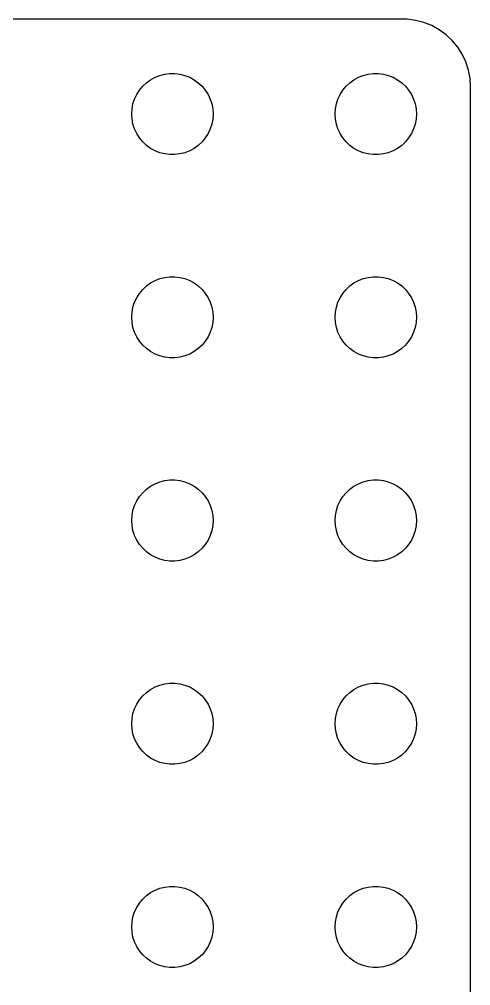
# Model space of a CAD drawing. Header units: metres. Extents: x -33.5 to 33.5, y -33.5 to 33.5.
# Drawn here: x 16.86 to 33.5, y -2.17 to 33.5 of the extents above; entities that cross this region are included whole.
import ezdxf

# ---------------------------------------------------------------- set-up
doc = ezdxf.new("R2010")
doc.units = ezdxf.units.M

msp = doc.modelspace()

# ---------------------------------------------------------------- linework, layer by layer
for p, q in [((31.157, 33.4951), (-31.157, 33.4951)), ((31.4684, 33.4557), (31.157, 33.4951)), ((31.7725, 33.3776), (31.4684, 33.4557)), ((32.0644, 33.2621), (31.7725, 33.3776)), ((32.3396, 33.1108), (32.0644, 33.2621)), ((32.5936, 32.9263), (32.3396, 33.1108)), ((32.8224, 32.7114), (32.5936, 32.9263)), ((33.0225, 32.4695), (32.8224, 32.7114)), ((33.1908, 32.2044), (33.0225, 32.4695)), ((33.3244, 31.9203), (33.1908, 32.2044)), ((33.4214, 31.6217), (33.3244, 31.9203)), ((21.8613, 31.3572), (22.0365, 31.4266)), ((22.0365, 31.4266), (22.2189, 31.4734)), ((22.2189, 31.4734), (22.4058, 31.497)), ((22.4058, 31.497), (22.5942, 31.497)), ((22.5942, 31.497), (22.7811, 31.4734)), ((22.7811, 31.4734), (22.9635, 31.4266)), ((22.9635, 31.4266), (23.1387, 31.3572)), ((29.3613, 31.3572), (29.5365, 31.4266)), ((29.5365, 31.4266), (29.7189, 31.4734)), ((29.7189, 31.4734), (29.9058, 31.497)), ((29.9058, 31.497), (30.0942, 31.497)), ((30.0942, 31.497), (30.2811, 31.4734)), ((30.2811, 31.4734), (30.4635, 31.4266)), ((30.4635, 31.4266), (30.6387, 31.3572)), ((33.4803, 31.3133), (33.4214, 31.6217)), ((21.2865, 30.8817), (21.4065, 31.0268)), ((21.4065, 31.0268), (21.5439, 31.1558)), ((21.5439, 31.1558), (21.6963, 31.2665)), ((21.6963, 31.2665), (21.8613, 31.3572)), ((23.1387, 31.3572), (23.3037, 31.2665)), ((23.3037, 31.2665), (23.4561, 31.1558)), ((23.4561, 31.1558), (23.5934, 31.0268)), ((23.5934, 31.0268), (23.7135, 30.8817)), ((28.7865, 30.8817), (28.9065, 31.0268)), ((28.9065, 31.0268), (29.0439, 31.1558)), ((29.0439, 31.1558), (29.1963, 31.2665)), ((29.1963, 31.2665), (29.3613, 31.3572)), ((30.6387, 31.3572), (30.8037, 31.2665)), ((30.8037, 31.2665), (30.9561, 31.1558)), ((30.9561, 31.1558), (31.0934, 31.0268)), ((31.0934, 31.0268), (31.2135, 30.8817)), ((33.5, 31), (33.4803, 31.3133)), ((21.1053, 30.5522), (21.1855, 30.7226)), ((21.1855, 30.7226), (21.2865, 30.8817)), ((23.7135, 30.8817), (23.8145, 30.7226)), ((23.8145, 30.7226), (23.8947, 30.5522)), ((28.6053, 30.5522), (28.6855, 30.7226)), ((28.6855, 30.7226), (28.7865, 30.8817)), ((31.2135, 30.8817), (31.3145, 30.7226)), ((31.3145, 30.7226), (31.3947, 30.5522)), ((33.5, -31), (33.5, 31)), ((21.0118, 30.188), (21.0471, 30.373)), ((21.0471, 30.373), (21.1053, 30.5522)), ((23.8947, 30.5522), (23.9529, 30.373)), ((23.9529, 30.373), (23.9882, 30.188)), ((28.5118, 30.188), (28.5471, 30.373)), ((28.5471, 30.373), (28.6053, 30.5522)), ((31.3947, 30.5522), (31.4529, 30.373)), ((31.4529, 30.373), (31.4882, 30.188)), ((21, 30), (21.0118, 30.188)), ((21.0118, 29.812), (21, 30)), ((23.9882, 30.188), (24, 30)), ((24, 30), (23.9882, 29.812)), ((28.5, 30), (28.5118, 30.188)), ((28.5118, 29.812), (28.5, 30)), ((31.4882, 30.188), (31.5, 30)), ((31.5, 30), (31.4882, 29.812)), ((21.0471, 29.627), (21.0118, 29.812)), ((21.1053, 29.4478), (21.0471, 29.627)), ((23.9529, 29.627), (23.8947, 29.4478)), ((23.9882, 29.812), (23.9529, 29.627)), ((28.5471, 29.627), (28.5118, 29.812)), ((28.6053, 29.4478), (28.5471, 29.627)), ((31.4529, 29.627), (31.3947, 29.4478)), ((31.4882, 29.812), (31.4529, 29.627)), ((21.1855, 29.2774), (21.1053, 29.4478)), ((21.2865, 29.1183), (21.1855, 29.2774)), ((23.8145, 29.2774), (23.7135, 29.1183)), ((23.8947, 29.4478), (23.8145, 29.2774)), ((28.6855, 29.2774), (28.6053, 29.4478)), ((28.7865, 29.1183), (28.6855, 29.2774)), ((31.3145, 29.2774), (31.2135, 29.1183)), ((31.3947, 29.4478), (31.3145, 29.2774)), ((21.4065, 28.9732), (21.2865, 29.1183)), ((21.5439, 28.8442), (21.4065, 28.9732)), ((23.5934, 28.9732), (23.4561, 28.8442)), ((23.7135, 29.1183), (23.5934, 28.9732)), ((28.9065, 28.9732), (28.7865, 29.1183)), ((29.0439, 28.8442), (28.9065, 28.9732)), ((31.0934, 28.9732), (30.9561, 28.8442)), ((31.2135, 29.1183), (31.0934, 28.9732)), ((21.6963, 28.7335), (21.5439, 28.8442)), ((21.8613, 28.6427), (21.6963, 28.7335)), ((22.0365, 28.5734), (21.8613, 28.6427)), ((22.2189, 28.5266), (22.0365, 28.5734)), ((22.9635, 28.5734), (22.7811, 28.5266)), ((23.1387, 28.6427), (22.9635, 28.5734)), ((23.3037, 28.7335), (23.1387, 28.6427)), ((23.4561, 28.8442), (23.3037, 28.7335)), ((29.1963, 28.7335), (29.0439, 28.8442)), ((29.3613, 28.6427), (29.1963, 28.7335)), ((29.5365, 28.5734), (29.3613, 28.6427)), ((29.7189, 28.5266), (29.5365, 28.5734)), ((30.4635, 28.5734), (30.2811, 28.5266)), ((30.6387, 28.6427), (30.4635, 28.5734)), ((30.8037, 28.7335), (30.6387, 28.6427)), ((30.9561, 28.8442), (30.8037, 28.7335)), ((22.4058, 28.503), (22.2189, 28.5266)), ((22.5942, 28.503), (22.4058, 28.503)), ((22.7811, 28.5266), (22.5942, 28.503)), ((29.9058, 28.503), (29.7189, 28.5266)), ((30.0942, 28.503), (29.9058, 28.503)), ((30.2811, 28.5266), (30.0942, 28.503)), ((21.8613, 23.8572), (22.0365, 23.9266)), ((22.0365, 23.9266), (22.2189, 23.9734)), ((22.2189, 23.9734), (22.4058, 23.997)), ((22.4058, 23.997), (22.5942, 23.997)), ((22.5942, 23.997), (22.7811, 23.9734)), ((22.7811, 23.9734), (22.9635, 23.9266)), ((22.9635, 23.9266), (23.1387, 23.8572)), ((29.3613, 23.8572), (29.5365, 23.9266)), ((29.5365, 23.9266), (29.7189, 23.9734)), ((29.7189, 23.9734), (29.9058, 23.997)), ((29.9058, 23.997), (30.0942, 23.997)), ((30.0942, 23.997), (30.2811, 23.9734)), ((30.2811, 23.9734), (30.4635, 23.9266)), ((30.4635, 23.9266), (30.6387, 23.8572)), ((21.4065, 23.5268), (21.5439, 23.6558)), ((21.5439, 23.6558), (21.6963, 23.7665)), ((21.6963, 23.7665), (21.8613, 23.8572)), ((23.1387, 23.8572), (23.3037, 23.7665)), ((23.3037, 23.7665), (23.4561, 23.6558)), ((23.4561, 23.6558), (23.5934, 23.5268)), ((28.9065, 23.5268), (29.0439, 23.6558)), ((29.0439, 23.6558), (29.1963, 23.7665)), ((29.1963, 23.7665), (29.3613, 23.8572)), ((30.6387, 23.8572), (30.8037, 23.7665)), ((30.8037, 23.7665), (30.9561, 23.6558)), ((30.9561, 23.6558), (31.0934, 23.5268)), ((21.1053, 23.0522), (21.1855, 23.2226)), ((21.1855, 23.2226), (21.2865, 23.3817)), ((21.2865, 23.3817), (21.4065, 23.5268)), ((23.5934, 23.5268), (23.7135, 23.3817)), ((23.7135, 23.3817), (23.8145, 23.2226)), ((23.8145, 23.2226), (23.8947, 23.0522)), ((28.6053, 23.0522), (28.6855, 23.2226)), ((28.6855, 23.2226), (28.7865, 23.3817)), ((28.7865, 23.3817), (28.9065, 23.5268)), ((31.0934, 23.5268), (31.2135, 23.3817)), ((31.2135, 23.3817), (31.3145, 23.2226)), ((31.3145, 23.2226), (31.3947, 23.0522)), ((21.0118, 22.688), (21.0471, 22.873)), ((21.0471, 22.873), (21.1053, 23.0522)), ((23.8947, 23.0522), (23.9529, 22.873)), ((23.9529, 22.873), (23.9882, 22.688)), ((28.5118, 22.688), (28.5471, 22.873)), ((28.5471, 22.873), (28.6053, 23.0522)), ((31.3947, 23.0522), (31.4529, 22.873)), ((31.4529, 22.873), (31.4882, 22.688)), ((21, 22.5), (21.0118, 22.688)), ((21.0118, 22.312), (21, 22.5)), ((23.9882, 22.688), (24, 22.5)), ((24, 22.5), (23.9882, 22.312)), ((28.5, 22.5), (28.5118, 22.688)), ((28.5118, 22.312), (28.5, 22.5)), ((31.4882, 22.688), (31.5, 22.5)), ((31.5, 22.5), (31.4882, 22.312)), ((21.0471, 22.127), (21.0118, 22.312)), ((21.1053, 21.9478), (21.0471, 22.127)), ((23.9529, 22.127), (23.8947, 21.9478)), ((23.9882, 22.312), (23.9529, 22.127)), ((28.5471, 22.127), (28.5118, 22.312)), ((28.6053, 21.9478), (28.5471, 22.127)), ((31.4529, 22.127), (31.3947, 21.9478)), ((31.4882, 22.312), (31.4529, 22.127)), ((21.1855, 21.7774), (21.1053, 21.9478)), ((21.2865, 21.6183), (21.1855, 21.7774)), ((23.8145, 21.7774), (23.7135, 21.6183)), ((23.8947, 21.9478), (23.8145, 21.7774)), ((28.6855, 21.7774), (28.6053, 21.9478)), ((28.7865, 21.6183), (28.6855, 21.7774)), ((31.3145, 21.7774), (31.2135, 21.6183)), ((31.3947, 21.9478), (31.3145, 21.7774)), ((21.4065, 21.4732), (21.2865, 21.6183)), ((21.5439, 21.3442), (21.4065, 21.4732)), ((23.5934, 21.4732), (23.4561, 21.3442)), ((23.7135, 21.6183), (23.5934, 21.4732)), ((28.9065, 21.4732), (28.7865, 21.6183)), ((29.0439, 21.3442), (28.9065, 21.4732)), ((31.0934, 21.4732), (30.9561, 21.3442)), ((31.2135, 21.6183), (31.0934, 21.4732)), ((21.6963, 21.2335), (21.5439, 21.3442)), ((21.8613, 21.1427), (21.6963, 21.2335)), ((22.0365, 21.0734), (21.8613, 21.1427)), ((22.2189, 21.0266), (22.0365, 21.0734)), ((22.9635, 21.0734), (22.7811, 21.0266)), ((23.1387, 21.1427), (22.9635, 21.0734)), ((23.3037, 21.2335), (23.1387, 21.1427)), ((23.4561, 21.3442), (23.3037, 21.2335)), ((29.1963, 21.2335), (29.0439, 21.3442)), ((29.3613, 21.1427), (29.1963, 21.2335)), ((29.5365, 21.0734), (29.3613, 21.1427)), ((29.7189, 21.0266), (29.5365, 21.0734)), ((30.4635, 21.0734), (30.2811, 21.0266)), ((30.6387, 21.1427), (30.4635, 21.0734)), ((30.8037, 21.2335), (30.6387, 21.1427)), ((30.9561, 21.3442), (30.8037, 21.2335)), ((22.4058, 21.003), (22.2189, 21.0266)), ((22.5942, 21.003), (22.4058, 21.003)), ((22.7811, 21.0266), (22.5942, 21.003)), ((29.9058, 21.003), (29.7189, 21.0266)), ((30.0942, 21.003), (29.9058, 21.003)), ((30.2811, 21.0266), (30.0942, 21.003)), ((21.8613, 16.3572), (22.0365, 16.4266)), ((22.0365, 16.4266), (22.2189, 16.4734)), ((22.2189, 16.4734), (22.4058, 16.497)), ((22.4058, 16.497), (22.5942, 16.497)), ((22.5942, 16.497), (22.7811, 16.4734)), ((22.7811, 16.4734), (22.9635, 16.4266)), ((22.9635, 16.4266), (23.1387, 16.3572)), ((29.3613, 16.3572), (29.5365, 16.4266)), ((29.5365, 16.4266), (29.7189, 16.4734)), ((29.7189, 16.4734), (29.9058, 16.497)), ((29.9058, 16.497), (30.0942, 16.497)), ((30.0942, 16.497), (30.2811, 16.4734)), ((30.2811, 16.4734), (30.4635, 16.4266)), ((30.4635, 16.4266), (30.6387, 16.3572)), ((21.4065, 16.0268), (21.5439, 16.1558)), ((21.5439, 16.1558), (21.6963, 16.2665)), ((21.6963, 16.2665), (21.8613, 16.3572)), ((23.1387, 16.3572), (23.3037, 16.2665)), ((23.3037, 16.2665), (23.4561, 16.1558)), ((23.4561, 16.1558), (23.5934, 16.0268)), ((28.9065, 16.0268), (29.0439, 16.1558)), ((29.0439, 16.1558), (29.1963, 16.2665)), ((29.1963, 16.2665), (29.3613, 16.3572)), ((30.6387, 16.3572), (30.8037, 16.2665)), ((30.8037, 16.2665), (30.9561, 16.1558)), ((30.9561, 16.1558), (31.0934, 16.0268)), ((21.1053, 15.5522), (21.1855, 15.7226)), ((21.1855, 15.7226), (21.2865, 15.8817)), ((21.2865, 15.8817), (21.4065, 16.0268)), ((23.5934, 16.0268), (23.7135, 15.8817)), ((23.7135, 15.8817), (23.8145, 15.7226)), ((23.8145, 15.7226), (23.8947, 15.5522)), ((28.6053, 15.5522), (28.6855, 15.7226)), ((28.6855, 15.7226), (28.7865, 15.8817)), ((28.7865, 15.8817), (28.9065, 16.0268)), ((31.0934, 16.0268), (31.2135, 15.8817)), ((31.2135, 15.8817), (31.3145, 15.7226)), ((31.3145, 15.7226), (31.3947, 15.5522)), ((21.0118, 15.188), (21.0471, 15.373)), ((21.0471, 15.373), (21.1053, 15.5522)), ((23.8947, 15.5522), (23.9529, 15.373)), ((23.9529, 15.373), (23.9882, 15.188)), ((28.5118, 15.188), (28.5471, 15.373)), ((28.5471, 15.373), (28.6053, 15.5522)), ((31.3947, 15.5522), (31.4529, 15.373)), ((31.4529, 15.373), (31.4882, 15.188)), ((21, 15), (21.0118, 15.188)), ((21.0118, 14.812), (21, 15)), ((23.9882, 15.188), (24, 15)), ((24, 15), (23.9882, 14.812)), ((28.5, 15), (28.5118, 15.188)), ((28.5118, 14.812), (28.5, 15)), ((31.4882, 15.188), (31.5, 15)), ((31.5, 15), (31.4882, 14.812)), ((21.0471, 14.627), (21.0118, 14.812)), ((21.1053, 14.4478), (21.0471, 14.627)), ((23.9529, 14.627), (23.8947, 14.4478)), ((23.9882, 14.812), (23.9529, 14.627)), ((28.5471, 14.627), (28.5118, 14.812)), ((28.6053, 14.4478), (28.5471, 14.627)), ((31.4529, 14.627), (31.3947, 14.4478)), ((31.4882, 14.812), (31.4529, 14.627)), ((21.1855, 14.2774), (21.1053, 14.4478)), ((21.2865, 14.1183), (21.1855, 14.2774)), ((23.8145, 14.2774), (23.7135, 14.1183)), ((23.8947, 14.4478), (23.8145, 14.2774)), ((28.6855, 14.2774), (28.6053, 14.4478)), ((28.7865, 14.1183), (28.6855, 14.2774)), ((31.3145, 14.2774), (31.2135, 14.1183)), ((31.3947, 14.4478), (31.3145, 14.2774)), ((21.4065, 13.9732), (21.2865, 14.1183)), ((21.5439, 13.8442), (21.4065, 13.9732)), ((23.5934, 13.9732), (23.4561, 13.8442)), ((23.7135, 14.1183), (23.5934, 13.9732)), ((28.9065, 13.9732), (28.7865, 14.1183)), ((29.0439, 13.8442), (28.9065, 13.9732)), ((31.0934, 13.9732), (30.9561, 13.8442)), ((31.2135, 14.1183), (31.0934, 13.9732)), ((21.6963, 13.7335), (21.5439, 13.8442)), ((21.8613, 13.6427), (21.6963, 13.7335)), ((22.0365, 13.5734), (21.8613, 13.6427)), ((22.2189, 13.5266), (22.0365, 13.5734)), ((22.9635, 13.5734), (22.7811, 13.5266)), ((23.1387, 13.6427), (22.9635, 13.5734)), ((23.3037, 13.7335), (23.1387, 13.6427)), ((23.4561, 13.8442), (23.3037, 13.7335)), ((29.1963, 13.7335), (29.0439, 13.8442)), ((29.3613, 13.6427), (29.1963, 13.7335)), ((29.5365, 13.5734), (29.3613, 13.6427)), ((29.7189, 13.5266), (29.5365, 13.5734)), ((30.4635, 13.5734), (30.2811, 13.5266)), ((30.6387, 13.6427), (30.4635, 13.5734)), ((30.8037, 13.7335), (30.6387, 13.6427)), ((30.9561, 13.8442), (30.8037, 13.7335)), ((22.4058, 13.5029), (22.2189, 13.5266)), ((22.5942, 13.5029), (22.4058, 13.5029)), ((22.7811, 13.5266), (22.5942, 13.5029)), ((29.9058, 13.5029), (29.7189, 13.5266)), ((30.0942, 13.5029), (29.9058, 13.5029)), ((30.2811, 13.5266), (30.0942, 13.5029)), ((21.8613, 8.85724), (22.0365, 8.92657)), ((22.0365, 8.92657), (22.2189, 8.97342)), ((22.2189, 8.97342), (22.4058, 8.99704)), ((22.4058, 8.99704), (22.5942, 8.99704)), ((22.5942, 8.99704), (22.7811, 8.97342)), ((22.7811, 8.97342), (22.9635, 8.92657)), ((22.9635, 8.92657), (23.1387, 8.85724)), ((29.3613, 8.85724), (29.5365, 8.92657)), ((29.5365, 8.92657), (29.7189, 8.97342)), ((29.7189, 8.97342), (29.9058, 8.99704)), ((29.9058, 8.99704), (30.0942, 8.99704)), ((30.0942, 8.99704), (30.2811, 8.97342)), ((30.2811, 8.97342), (30.4635, 8.92657)), ((30.4635, 8.92657), (30.6387, 8.85724)), ((21.4065, 8.52681), (21.5439, 8.65576)), ((21.5439, 8.65576), (21.6963, 8.76648)), ((21.6963, 8.76648), (21.8613, 8.85724)), ((23.1387, 8.85724), (23.3037, 8.76648)), ((23.3037, 8.76648), (23.4561, 8.65576)), ((23.4561, 8.65576), (23.5934, 8.52681)), ((28.9065, 8.52681), (29.0439, 8.65576)), ((29.0439, 8.65576), (29.1963, 8.76648)), ((29.1963, 8.76648), (29.3613, 8.85724)), ((30.6387, 8.85724), (30.8037, 8.76648)), ((30.8037, 8.76648), (30.9561, 8.65576)), ((30.9561, 8.65576), (31.0934, 8.52681)), ((21.1053, 8.05219), (21.1855, 8.22263)), ((21.1855, 8.22263), (21.2865, 8.38167)), ((21.2865, 8.38167), (21.4065, 8.52681)), ((23.5934, 8.52681), (23.7135, 8.38167)), ((23.7135, 8.38167), (23.8145, 8.22263)), ((23.8145, 8.22263), (23.8947, 8.05219)), ((28.6053, 8.05219), (28.6855, 8.22263)), ((28.6855, 8.22263), (28.7865, 8.38167)), ((28.7865, 8.38167), (28.9065, 8.52681)), ((31.0934, 8.52681), (31.2135, 8.38167)), ((31.2135, 8.38167), (31.3145, 8.22263)), ((31.3145, 8.22263), (31.3947, 8.05219)), ((21.0118, 7.68799), (21.0471, 7.87303)), ((21.0471, 7.87303), (21.1053, 8.05219)), ((23.8947, 8.05219), (23.9529, 7.87303)), ((23.9529, 7.87303), (23.9882, 7.68799)), ((28.5118, 7.68799), (28.5471, 7.87303)), ((28.5471, 7.87303), (28.6053, 8.05219)), ((31.3947, 8.05219), (31.4529, 7.87303)), ((31.4529, 7.87303), (31.4882, 7.68799)), ((21, 7.5), (21.0118, 7.68799)), ((21.0118, 7.312), (21, 7.5)), ((23.9882, 7.68799), (24, 7.5)), ((24, 7.5), (23.9882, 7.312)), ((28.5, 7.5), (28.5118, 7.68799)), ((28.5118, 7.312), (28.5, 7.5)), ((31.4882, 7.68799), (31.5, 7.5)), ((31.5, 7.5), (31.4882, 7.312)), ((21.0471, 7.12695), (21.0118, 7.312)), ((23.9882, 7.312), (23.9529, 7.12695)), ((28.5471, 7.12695), (28.5118, 7.312)), ((31.4882, 7.312), (31.4529, 7.12695)), ((21.1053, 6.9478), (21.0471, 7.12695)), ((21.1855, 6.77736), (21.1053, 6.9478)), ((21.2865, 6.61832), (21.1855, 6.77736)), ((23.8145, 6.77736), (23.7135, 6.61832)), ((23.8947, 6.9478), (23.8145, 6.77736)), ((23.9529, 7.12695), (23.8947, 6.9478)), ((28.6053, 6.9478), (28.5471, 7.12695)), ((28.6855, 6.77736), (28.6053, 6.9478)), ((28.7865, 6.61832), (28.6855, 6.77736)), ((31.3145, 6.77736), (31.2135, 6.61832)), ((31.3947, 6.9478), (31.3145, 6.77736)), ((31.4529, 7.12695), (31.3947, 6.9478)), ((21.4065, 6.47318), (21.2865, 6.61832)), ((21.5439, 6.34422), (21.4065, 6.47318)), ((23.5934, 6.47318), (23.4561, 6.34422)), ((23.7135, 6.61832), (23.5934, 6.47318)), ((28.9065, 6.47318), (28.7865, 6.61832)), ((29.0439, 6.34422), (28.9065, 6.47318)), ((31.0934, 6.47318), (30.9561, 6.34422)), ((31.2135, 6.61832), (31.0934, 6.47318)), ((21.6963, 6.23351), (21.5439, 6.34422)), ((21.8613, 6.14275), (21.6963, 6.23351)), ((22.0365, 6.07341), (21.8613, 6.14275)), ((22.2189, 6.02657), (22.0365, 6.07341)), ((22.9635, 6.07341), (22.7811, 6.02657)), ((23.1387, 6.14275), (22.9635, 6.07341)), ((23.3037, 6.23351), (23.1387, 6.14275)), ((23.4561, 6.34422), (23.3037, 6.23351)), ((29.1963, 6.23351), (29.0439, 6.34422)), ((29.3613, 6.14275), (29.1963, 6.23351)), ((29.5365, 6.07341), (29.3613, 6.14275)), ((29.7189, 6.02657), (29.5365, 6.07341)), ((30.4635, 6.07341), (30.2811, 6.02657)), ((30.6387, 6.14275), (30.4635, 6.07341)), ((30.8037, 6.23351), (30.6387, 6.14275)), ((30.9561, 6.34422), (30.8037, 6.23351)), ((22.4058, 6.00294), (22.2189, 6.02657)), ((22.5942, 6.00294), (22.4058, 6.00294)), ((22.7811, 6.02657), (22.5942, 6.00294)), ((29.9058, 6.00294), (29.7189, 6.02657)), ((30.0942, 6.00294), (29.9058, 6.00294)), ((30.2811, 6.02657), (30.0942, 6.00294)), ((21.8613, 1.35724), (22.0365, 1.42657)), ((22.0365, 1.42657), (22.2189, 1.47342)), ((22.2189, 1.47342), (22.4058, 1.49704)), ((22.4058, 1.49704), (22.5942, 1.49704)), ((22.5942, 1.49704), (22.7811, 1.47342)), ((22.7811, 1.47342), (22.9635, 1.42657)), ((22.9635, 1.42657), (23.1387, 1.35724)), ((29.3613, 1.35724), (29.5365, 1.42657)), ((29.5365, 1.42657), (29.7189, 1.47342)), ((29.7189, 1.47342), (29.9058, 1.49704)), ((29.9058, 1.49704), (30.0942, 1.49704)), ((30.0942, 1.49704), (30.2811, 1.47342)), ((30.2811, 1.47342), (30.4635, 1.42657)), ((30.4635, 1.42657), (30.6387, 1.35724)), ((21.4065, 1.02681), (21.5439, 1.15576)), ((21.5439, 1.15576), (21.6963, 1.26648)), ((21.6963, 1.26648), (21.8613, 1.35724)), ((23.1387, 1.35724), (23.3037, 1.26648)), ((23.3037, 1.26648), (23.4561, 1.15576)), ((23.4561, 1.15576), (23.5934, 1.02681)), ((28.9065, 1.02681), (29.0439, 1.15576)), ((29.0439, 1.15576), (29.1963, 1.26648)), ((29.1963, 1.26648), (29.3613, 1.35724)), ((30.6387, 1.35724), (30.8037, 1.26648)), ((30.8037, 1.26648), (30.9561, 1.15576)), ((30.9561, 1.15576), (31.0934, 1.02681)), ((21.1053, 0.552185), (21.1855, 0.722626)), ((21.1855, 0.722626), (21.2865, 0.881668)), ((21.2865, 0.881668), (21.4065, 1.02681)), ((23.5934, 1.02681), (23.7135, 0.881668)), ((23.7135, 0.881668), (23.8145, 0.722626)), ((23.8145, 0.722626), (23.8947, 0.552185)), ((28.6053, 0.552185), (28.6855, 0.722626)), ((28.6855, 0.722626), (28.7865, 0.881668)), ((28.7865, 0.881668), (28.9065, 1.02681)), ((31.0934, 1.02681), (31.2135, 0.881668)), ((31.2135, 0.881668), (31.3145, 0.722626)), ((31.3145, 0.722626), (31.3947, 0.552185)), ((21.0118, 0.187988), (21.0471, 0.373032)), ((21.0471, 0.373032), (21.1053, 0.552185)), ((23.8947, 0.552185), (23.9529, 0.373032)), ((23.9529, 0.373032), (23.9882, 0.187988)), ((28.5118, 0.187988), (28.5471, 0.373032)), ((28.5471, 0.373032), (28.6053, 0.552185)), ((31.3947, 0.552185), (31.4529, 0.373032)), ((31.4529, 0.373032), (31.4882, 0.187988)), ((21, 0), (21.0118, 0.187988)), ((21.0118, -0.187988), (21, 0)), ((23.9882, 0.187988), (24, 0)), ((24, 0), (23.9882, -0.187988)), ((28.5, 0), (28.5118, 0.187988)), ((28.5118, -0.187988), (28.5, 0)), ((31.4882, 0.187988), (31.5, 0)), ((31.5, 0), (31.4882, -0.187988)), ((21.0471, -0.373032), (21.0118, -0.187988)), ((23.9882, -0.187988), (23.9529, -0.373032)), ((28.5471, -0.373032), (28.5118, -0.187988)), ((31.4882, -0.187988), (31.4529, -0.373032)), ((21.1053, -0.552185), (21.0471, -0.373032)), ((21.1855, -0.722626), (21.1053, -0.552185)), ((23.8947, -0.552185), (23.8145, -0.722626)), ((23.9529, -0.373032), (23.8947, -0.552185)), ((28.6053, -0.552185), (28.5471, -0.373032)), ((28.6855, -0.722626), (28.6053, -0.552185)), ((31.3947, -0.552185), (31.3145, -0.722626)), ((31.4529, -0.373032), (31.3947, -0.552185)), ((21.2865, -0.881668), (21.1855, -0.722626)), ((21.4065, -1.02681), (21.2865, -0.881668)), ((21.5439, -1.15576), (21.4065, -1.02681)), ((23.5934, -1.02681), (23.4561, -1.15576)), ((23.7135, -0.881668), (23.5934, -1.02681)), ((23.8145, -0.722626), (23.7135, -0.881668)), ((28.7865, -0.881668), (28.6855, -0.722626)), ((28.9065, -1.02681), (28.7865, -0.881668)), ((29.0439, -1.15576), (28.9065, -1.02681)), ((31.0934, -1.02681), (30.9561, -1.15576)), ((31.2135, -0.881668), (31.0934, -1.02681)), ((31.3145, -0.722626), (31.2135, -0.881668)), ((21.6963, -1.26648), (21.5439, -1.15576)), ((21.8613, -1.35724), (21.6963, -1.26648)), ((22.0365, -1.42657), (21.8613, -1.35724)), ((23.1387, -1.35724), (22.9635, -1.42657)), ((23.3037, -1.26648), (23.1387, -1.35724)), ((23.4561, -1.15576), (23.3037, -1.26648)), ((29.1963, -1.26648), (29.0439, -1.15576)), ((29.3613, -1.35724), (29.1963, -1.26648)), ((29.5365, -1.42657), (29.3613, -1.35724)), ((30.6387, -1.35724), (30.4635, -1.42657)), ((30.8037, -1.26648), (30.6387, -1.35724)), ((30.9561, -1.15576), (30.8037, -1.26648)), ((22.2189, -1.47342), (22.0365, -1.42657)), ((22.4058, -1.49704), (22.2189, -1.47342)), ((22.5942, -1.49704), (22.4058, -1.49704)), ((22.7811, -1.47342), (22.5942, -1.49704)), ((22.9635, -1.42657), (22.7811, -1.47342)), ((29.7189, -1.47342), (29.5365, -1.42657)), ((29.9058, -1.49704), (29.7189, -1.47342)), ((30.0942, -1.49704), (29.9058, -1.49704)), ((30.2811, -1.47342), (30.0942, -1.49704)), ((30.4635, -1.42657), (30.2811, -1.47342))]:
    msp.add_line(p, q)

doc.saveas('drawing.dxf')
